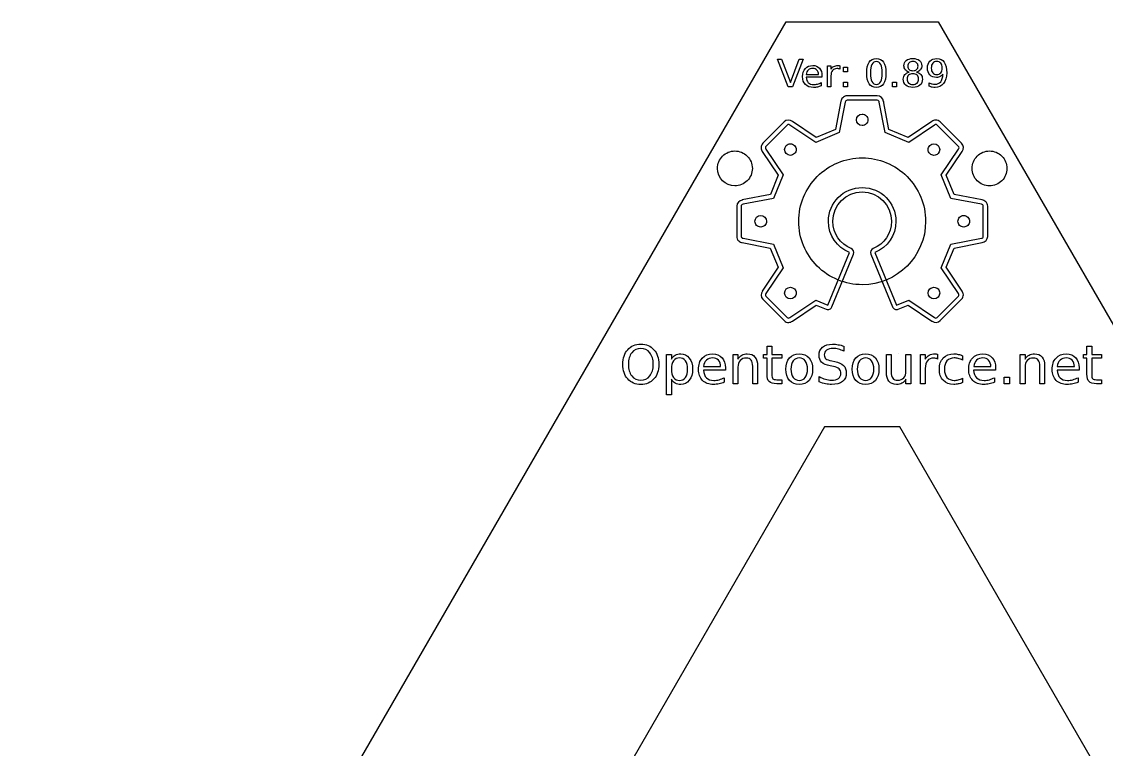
# Model space of a CAD drawing. Extents: x 89 to 635, y 56 to 757.
# Drawn here: x 456.3 to 571.3, y 477.5 to 554.6 of the extents above; entities that cross this region are included whole.
import ezdxf

# ---------------------------------------------------------------- set-up
doc = ezdxf.new("R2010")
doc.units = 0
doc.layers.get('0').update_dxf_attribs({"linetype": 'CONTINUOUS'})

msp = doc.modelspace()

# ---------------------------------------------------------------- linework, layer by layer
at = {"color": 7}
for p, q in [((456.308391, 414.218363), (537.384671, 554.646584)), ((537.384671, 554.646584), (553.484671, 554.646584)), ((553.484671, 554.646584), (634.560921, 414.218363)), ((537.596683, 547.728769), (536.468347, 550.68422)), ((536.468347, 550.68422), (536.886029, 550.68422)), ((536.886029, 550.68422), (537.822351, 548.19594)), ((537.822351, 548.19594), (538.760652, 550.68422)), ((539.176355, 550.68422), (538.049998, 547.728769)), ((538.760652, 550.68422), (539.176355, 550.68422)), ((541.753714, 547.728766), (541.753714, 549.945849)), ((541.753714, 549.945849), (542.119929, 549.945849)), ((542.119929, 549.945849), (542.119929, 549.60141)), ((543.050311, 549.97954), (543.052291, 549.605372)), ((543.460076, 549.8251), (543.877758, 549.8251)), ((543.460076, 549.322298), (543.460076, 549.8251)), ((543.877758, 549.8251), (543.877758, 549.322298)), ((546.934165, 550.737667), (546.934165, 550.737667)), ((546.934165, 550.420941), (546.934165, 550.420941)), ((550.259789, 549.933975), (550.259789, 549.933975)), ((541.16975, 548.750211), (539.495061, 548.750211)), ((539.506938, 549.033285), (540.805515, 549.035265)), ((541.16975, 548.928372), (541.16975, 548.92837)), ((541.16975, 548.92837), (541.16975, 548.750211)), ((542.119929, 548.896694), (542.119929, 547.728766)), ((543.877758, 549.322298), (543.460076, 549.322298)), ((550.406275, 549.302502), (550.406275, 549.302502)), ((550.806142, 549.132262), (550.806142, 549.132262)), ((553.339951, 549.043183), (553.339951, 549.043183)), ((538.049998, 547.728769), (537.596683, 547.728769)), ((541.08463, 548.186045), (541.08463, 547.841605)), ((542.119929, 547.728766), (541.753714, 547.728766)), ((543.460076, 548.231572), (543.877758, 548.231572)), ((543.460076, 547.728769), (543.460076, 548.231572)), ((543.877758, 547.728769), (543.460076, 547.728769)), ((543.877758, 548.231572), (543.877758, 547.728769)), ((548.660323, 548.231572), (549.078005, 548.231572)), ((548.660323, 547.728769), (548.660323, 548.231572)), ((549.078005, 547.728769), (548.660323, 547.728769)), ((549.078005, 548.231572), (549.078005, 547.728769)), ((552.544177, 547.790135), (552.544177, 548.15437)), ((552.544177, 547.790132), (552.544177, 547.790135)), ((546.045872, 544.2341), (546.045872, 544.2341)), ((538.2553, 541.514378), (538.2553, 541.514378)), ((553.477796, 540.64846), (553.477796, 540.64846)), ((533.784661, 539.083312), (533.784661, 539.083312)), ((560.784651, 539.083312), (560.784651, 539.083312)), ((534.669679, 534.082465), (534.669679, 534.082465)), ((556.197522, 532.857888), (556.197522, 532.857888)), ((537.389394, 526.291894), (537.389394, 526.291894)), ((545.433605, 526.743239), (545.433605, 526.743239)), ((552.611908, 525.425971), (552.611908, 525.425971)), ((521.959787, 520.435668), (521.959787, 520.435668)), ((521.959787, 519.983671), (521.959787, 519.983671)), ((535.340538, 519.333237), (535.340538, 520.209669)), ((535.340538, 520.209669), (535.850412, 520.209669)), ((535.850412, 520.209669), (535.850412, 519.333237)), ((543.504036, 520.22621), (543.504036, 520.226206)), ((543.504036, 520.226206), (543.504036, 519.683259)), ((569.262324, 519.333237), (569.262324, 520.209669)), ((569.262324, 520.209669), (569.772198, 520.209669)), ((569.772198, 520.209669), (569.772198, 519.333237)), ((524.691059, 515.072343), (524.691059, 519.333237)), ((524.691059, 519.333237), (525.200933, 519.333237)), ((525.200933, 519.333237), (525.200933, 518.864704)), ((531.746614, 516.246431), (531.746614, 519.333237)), ((531.746614, 519.333237), (532.256489, 519.333237)), ((532.256489, 519.333237), (532.256489, 518.85368)), ((534.968468, 518.939118), (534.968468, 519.333237)), ((534.968468, 519.333237), (535.340538, 519.333237)), ((535.340538, 518.939118), (534.968468, 518.939118)), ((535.340538, 517.263424), (535.340538, 518.939118)), ((535.850412, 519.333237), (536.894965, 519.333237)), ((536.894965, 518.939118), (535.850412, 518.939118)), ((535.850412, 518.939118), (535.850412, 517.263424)), ((536.894965, 519.333237), (536.894965, 518.939118)), ((538.760829, 519.407651), (538.760829, 519.407651)), ((538.760829, 518.977703), (538.760829, 518.977703)), ((545.794336, 519.407651), (545.794336, 519.407651)), ((545.794336, 518.977703), (545.794336, 518.977703)), ((547.99644, 517.464617), (547.99644, 519.333237)), ((547.99644, 519.333237), (548.503558, 519.333237)), ((548.503558, 519.333237), (548.503558, 517.48391)), ((549.272504, 519.407651), (549.272504, 519.407651)), ((550.074522, 517.583128), (550.074522, 519.333237)), ((550.074522, 519.333237), (550.58164, 519.333237)), ((550.58164, 519.333237), (550.58164, 516.246431)), ((551.612412, 516.246429), (551.612412, 519.333235)), ((551.612412, 519.333235), (552.122287, 519.333235)), ((552.122287, 519.333235), (552.122287, 518.853678)), ((553.417642, 519.380059), (553.420399, 518.859192)), ((556.057965, 519.214726), (556.057965, 518.740681)), ((556.057965, 519.214723), (556.057965, 519.214726)), ((562.195746, 516.246431), (562.195746, 519.333237)), ((562.195746, 519.333237), (562.705621, 519.333237)), ((562.705621, 519.333237), (562.705621, 518.85368)), ((568.890254, 518.939118), (568.890254, 519.333237)), ((568.890254, 519.333237), (569.262324, 519.333237)), ((569.262324, 518.939118), (568.890254, 518.939118)), ((569.262324, 517.263424), (569.262324, 518.939118)), ((569.772198, 519.333237), (570.816751, 519.333237)), ((570.816751, 518.939118), (569.772198, 518.939118)), ((569.772198, 518.939118), (569.772198, 517.263424)), ((570.816751, 519.333237), (570.816751, 518.939118)), ((526.926237, 517.787078), (526.926237, 517.787078)), ((530.933572, 517.668567), (528.601931, 517.668567)), ((528.618468, 518.062686), (530.426454, 518.065442)), ((530.933572, 517.91662), (530.933572, 517.916614)), ((530.933572, 517.916614), (530.933572, 517.668567)), ((532.256489, 517.991028), (532.256489, 516.246431)), ((533.824696, 516.246431), (533.824696, 518.093003)), ((534.331814, 518.109539), (534.331814, 516.246431)), ((534.331814, 518.109539), (534.331814, 518.109539)), ((542.374045, 518.070958), (542.035048, 518.137108)), ((542.200412, 518.669019), (542.536654, 518.600119)), ((552.122287, 517.872514), (552.122287, 516.246429)), ((559.585741, 517.668567), (557.254101, 517.668567)), ((557.270637, 518.062686), (559.078623, 518.065442)), ((559.585741, 517.91662), (559.585741, 517.916614)), ((559.585741, 517.916614), (559.585741, 517.668567)), ((562.705621, 517.991028), (562.705621, 516.246431)), ((564.273828, 516.246431), (564.273828, 518.093003)), ((564.780946, 518.109539), (564.780946, 516.246431)), ((564.780946, 518.109539), (564.780946, 518.109539)), ((568.438257, 517.668567), (566.106617, 517.668567)), ((566.123153, 518.062686), (567.931139, 518.065442)), ((568.438257, 517.91662), (568.438257, 517.916614)), ((568.438257, 517.916614), (568.438257, 517.668567)), ((525.200933, 516.709452), (525.200933, 515.072343)), ((525.200933, 516.709452), (525.200933, 516.709452)), ((530.815061, 516.883087), (530.815061, 516.40353)), ((536.374066, 516.670867), (536.894965, 516.670867)), ((536.894965, 516.670867), (536.894965, 516.246431)), ((540.871984, 516.428334), (540.871984, 517.001598)), ((547.99644, 517.464617), (547.99644, 517.464617)), ((550.074522, 516.246431), (550.074522, 516.720477)), ((556.057965, 516.833474), (556.057965, 516.364941)), ((559.46723, 516.883087), (559.46723, 516.40353)), ((560.489734, 516.946475), (561.071266, 516.946475)), ((560.489734, 516.246431), (560.489734, 516.946475)), ((561.071266, 516.946475), (561.071266, 516.246431)), ((568.319746, 516.883087), (568.319746, 516.40353)), ((570.295853, 516.670867), (570.816751, 516.670867)), ((570.816751, 516.670867), (570.816751, 516.246431)), ((532.256489, 516.246431), (531.746614, 516.246431)), ((534.331814, 516.246431), (533.824696, 516.246431)), ((536.894965, 516.246431), (536.374066, 516.246431)), ((550.58164, 516.246431), (550.074522, 516.246431)), ((552.122287, 516.246429), (551.612412, 516.246429)), ((561.071266, 516.246431), (560.489734, 516.246431)), ((562.705621, 516.246431), (562.195746, 516.246431)), ((564.780946, 516.246431), (564.273828, 516.246431)), ((570.816751, 516.246431), (570.295853, 516.246431)), ((525.200933, 515.072343), (524.691059, 515.072343)), ((541.434661, 511.661398), (495.559661, 432.203553)), ((549.434661, 511.661398), (541.434661, 511.661398)), ((595.309651, 432.203553), (549.434661, 511.661398))]:
    msp.add_line(p, q, dxfattribs=at)
at = {"color": 5}
for p, q in [((547.036233, 546.312904), (543.838212, 546.312904)), ((543.63206, 546.111529), (543.003955, 542.879938)), ((547.865726, 542.879938), (547.237631, 546.111529)), ((537.485315, 543.685439), (535.227042, 541.422366)), ((540.505958, 541.844295), (537.772981, 543.685439)), ((543.003955, 542.879938), (540.505958, 541.844295)), ((550.368531, 541.844295), (547.865726, 542.879938)), ((553.096689, 543.685439), (550.368531, 541.844295)), ((555.642639, 541.422366), (553.384355, 543.685439)), ((535.227042, 541.134688), (537.068181, 538.406535)), ((553.801489, 538.406535), (555.642639, 541.134688)), ((537.068181, 538.406535), (536.032536, 535.90373)), ((554.837145, 535.90373), (553.801489, 538.406535)), ((532.594769, 535.074256), (532.594769, 531.876226)), ((536.032536, 535.90373), (532.800943, 535.275631)), ((558.073531, 535.275631), (554.837145, 535.90373)), ((558.274907, 531.876226), (558.274907, 535.074256)), ((532.800943, 531.674852), (536.027739, 531.046752)), ((554.84192, 531.046752), (558.073531, 531.674852)), ((536.027739, 531.046752), (537.068181, 528.539154)), ((553.801489, 528.539154), (554.84192, 531.046752)), ((541.795708, 524.569186), (544.077958, 530.159742)), ((546.791723, 530.159742), (549.073972, 524.569186)), ((537.068181, 528.539154), (535.227042, 525.810999)), ((555.642639, 525.810999), (553.801489, 528.539154)), ((535.227042, 525.528114), (537.485315, 523.265044)), ((537.772981, 523.265044), (540.50115, 525.106187)), ((540.50115, 525.106187), (541.795708, 524.569186)), ((549.073972, 524.569186), (550.368531, 525.106187)), ((550.368531, 525.106187), (553.096689, 523.265044)), ((553.384355, 523.265044), (555.642639, 525.528114))]:
    msp.add_line(p, q, dxfattribs=at)
at = {"color": 2}
for p, q in [((547.036233, 546.312904), (543.838212, 546.312904)), ((543.63206, 546.111529), (543.003955, 542.879938)), ((547.865726, 542.879938), (547.237631, 546.111529)), ((537.485315, 543.685439), (535.227042, 541.422366)), ((540.505958, 541.844295), (537.772981, 543.685439)), ((543.003955, 542.879938), (540.505958, 541.844295)), ((550.368531, 541.844295), (547.865726, 542.879938)), ((553.096689, 543.685439), (550.368531, 541.844295)), ((555.642639, 541.422366), (553.384355, 543.685439)), ((535.227042, 541.134688), (537.068181, 538.406535)), ((553.801489, 538.406535), (555.642639, 541.134688)), ((537.068181, 538.406535), (536.032536, 535.90373)), ((554.837145, 535.90373), (553.801489, 538.406535)), ((532.594769, 535.074256), (532.594769, 531.876226)), ((536.032536, 535.90373), (532.800943, 535.275631)), ((558.073531, 535.275631), (554.837145, 535.90373)), ((558.274907, 531.876226), (558.274907, 535.074256)), ((532.800943, 531.674852), (536.027739, 531.046752)), ((554.84192, 531.046752), (558.073531, 531.674852)), ((536.027739, 531.046752), (537.068181, 528.539154)), ((553.801489, 528.539154), (554.84192, 531.046752)), ((541.795708, 524.569186), (544.077958, 530.159742)), ((546.791723, 530.159742), (549.073972, 524.569186)), ((537.068181, 528.539154), (535.227042, 525.810999)), ((555.642639, 525.810999), (553.801489, 528.539154)), ((535.227042, 525.528114), (537.485315, 523.265044)), ((537.772981, 523.265044), (540.50115, 525.106187)), ((540.50115, 525.106187), (541.795708, 524.569186)), ((549.073972, 524.569186), (550.368531, 525.106187)), ((550.368531, 525.106187), (553.096689, 523.265044)), ((553.384355, 523.265044), (555.642639, 525.528114))]:
    msp.add_line(p, q, dxfattribs=at)
at = {"color": 1}
for p, q in [((543.838972, 546.779421), (543.838961, 546.779302)), ((547.036103, 546.779421), (543.838972, 546.779421)), ((543.17545, 546.199112), (542.595254, 543.214844)), ((547.696554, 546.199184), (547.68418, 546.196144)), ((548.273656, 543.214916), (547.696554, 546.199184)), ((537.154113, 544.01418), (534.898163, 541.752057)), ((538.03399, 544.072782), (538.027477, 544.063556)), ((540.555334, 542.372335), (538.03399, 544.072782)), ((552.83492, 544.072853), (550.316659, 542.372408)), ((555.973504, 541.752104), (553.714461, 544.014217)), ((542.595254, 543.214844), (540.555334, 542.372335)), ((550.316659, 542.372408), (548.273656, 543.214916)), ((534.898163, 541.752057), (534.898163, 541.749017)), ((534.839529, 540.872563), (536.539976, 538.354297)), ((554.329172, 538.351197), (556.02962, 540.872548)), ((556.02962, 540.872548), (556.019851, 540.878735)), ((536.539976, 538.354297), (535.69747, 536.311292)), ((555.171679, 536.314364), (554.329172, 538.351197)), ((535.69747, 536.311292), (532.710116, 535.73419)), ((558.162133, 535.734176), (555.171679, 536.314364)), ((532.127012, 535.073794), (532.127012, 531.876585)), ((532.710116, 535.73419), (532.713372, 535.724964)), ((558.742317, 531.876538), (558.742317, 535.073748)), ((532.71029, 531.216157), (535.691468, 530.639054)), ((535.691468, 530.639054), (536.54015, 528.589877)), ((554.329346, 528.592951), (555.178029, 530.639042)), ((555.178029, 530.639042), (558.162296, 531.216144)), ((558.162296, 531.216144), (558.159039, 531.22537)), ((542.228364, 524.392801), (544.508996, 529.984831)), ((546.360674, 529.984816), (548.641306, 524.392785)), ((536.54015, 528.589877), (534.839702, 526.071612)), ((556.029794, 526.071594), (554.329346, 528.592951)), ((534.839702, 526.071612), (534.849471, 526.065425)), ((534.898857, 525.201314), (534.898857, 525.198275)), ((534.898857, 525.198275), (537.154796, 522.936157)), ((538.034337, 522.877521), (540.555692, 524.581053)), ((540.555692, 524.581053), (541.617321, 524.139739)), ((549.25236, 524.139724), (550.313978, 524.581039)), ((550.313978, 524.581039), (552.835333, 522.877505)), ((553.71521, 522.936107), (555.974242, 525.198225)), ((552.835333, 522.877505), (552.841845, 522.886731))]:
    msp.add_line(p, q, dxfattribs=at)
at = {"color": 7}
for points in [[(539.407961, 549.678617), (539.604595, 549.892407), (539.869193, 549.999302), (540.201756, 549.999302)], [(540.201756, 549.999302), (540.500006, 549.999302), (540.735571, 549.902964), (540.908451, 549.710289)], [(542.119929, 549.60141), (542.196471, 549.736018), (542.296108, 549.835654), (542.418839, 549.90032)], [(542.418839, 549.90032), (542.54157, 549.966306), (542.690695, 549.9993), (542.866214, 549.9993)], [(542.866214, 549.9993), (542.891287, 549.9993), (542.919001, 549.997333), (542.949354, 549.9934)], [(542.949354, 549.9934), (542.979707, 549.990733), (543.01336, 549.986113), (543.050311, 549.97954)], [(545.912723, 549.203525), (545.912723, 549.702369), (545.999823, 550.08244), (546.174022, 550.343739)], [(546.174022, 550.343739), (546.349541, 550.606357), (546.602922, 550.737667), (546.934165, 550.737667)], [(546.468974, 550.116092), (546.366038, 549.914179), (546.31457, 549.60999), (546.31457, 549.203525)], [(546.934165, 550.420941), (546.728293, 550.420941), (546.573229, 550.319324), (546.468974, 550.116092)], [(546.934165, 550.737667), (547.265408, 550.737667), (547.518129, 550.606357), (547.692328, 550.343739)], [(547.399357, 550.116092), (547.296421, 550.319324), (547.141357, 550.420941), (546.934165, 550.420941)], [(547.55574, 549.203525), (547.55574, 549.60999), (547.503612, 549.914179), (547.399357, 550.116092)], [(547.692328, 550.343739), (547.867847, 550.08244), (547.955607, 549.702369), (547.955607, 549.203525)], [(549.861902, 549.971586), (549.861902, 550.207811), (549.945703, 550.394547), (550.113304, 550.531795)], [(550.004429, 549.542026), (549.909411, 549.659478), (549.861902, 549.802665), (549.861902, 549.971586)], [(550.113304, 550.531795), (550.282225, 550.669043), (550.513171, 550.737667), (550.806142, 550.737667)], [(550.402316, 550.292271), (550.307298, 550.206491), (550.259789, 550.087059), (550.259789, 549.933975)], [(550.259789, 549.933975), (550.259789, 549.780891), (550.307298, 549.661459), (550.402316, 549.575679)], [(550.806142, 550.420941), (550.633263, 550.420941), (550.498654, 550.378051), (550.402316, 550.292271)], [(550.806142, 550.737667), (551.100433, 550.737667), (551.331379, 550.669043), (551.49898, 550.531795)], [(551.207988, 550.292271), (551.111651, 550.378051), (550.977702, 550.420941), (550.806142, 550.420941)], [(551.354474, 549.933975), (551.354474, 550.087059), (551.305645, 550.206491), (551.207988, 550.292271)], [(551.207988, 549.575679), (551.305645, 549.661459), (551.354474, 549.780891), (551.354474, 549.933975)], [(551.49898, 550.531795), (551.666581, 550.394547), (551.750382, 550.207811), (551.750382, 549.971586)], [(551.750382, 549.971586), (551.750382, 549.802665), (551.702213, 549.659478), (551.605875, 549.542026)], [(552.354141, 549.732061), (552.354141, 550.03559), (552.44388, 550.279073), (552.623358, 550.462511)], [(552.623358, 550.462511), (552.802836, 550.645947), (553.0417, 550.737666), (553.339951, 550.737666)], [(552.912371, 550.234865), (552.808115, 550.112133), (552.755987, 549.944532), (552.755987, 549.732062)], [(553.339951, 550.420941), (553.160473, 550.420941), (553.017946, 550.358915), (552.912371, 550.234865)], [(553.339951, 550.737666), (553.681751, 550.737666), (553.94239, 550.606356), (554.121869, 550.343738)], [(553.765552, 550.234865), (553.661296, 550.358915), (553.519429, 550.420941), (553.339951, 550.420941)], [(553.923915, 549.732062), (553.923915, 549.944532), (553.871127, 550.112133), (553.765552, 550.234865)], [(554.121869, 550.343738), (554.302666, 550.082439), (554.393065, 549.702368), (554.393065, 549.203524)], [(539.114989, 548.815538), (539.114989, 549.178453), (539.212646, 549.466146), (539.407961, 549.678617)], [(539.423797, 547.980173), (539.217925, 548.186045), (539.114989, 548.4645), (539.114989, 548.815538)], [(539.495061, 548.750211), (539.510894, 548.499469), (539.586117, 548.308114), (539.720728, 548.176145)], [(539.716769, 549.518272), (539.595357, 549.403458), (539.525413, 549.241796), (539.506938, 549.033285)], [(540.205715, 549.690492), (540.002482, 549.690492), (539.8395, 549.633085), (539.716769, 549.518272)], [(540.637254, 549.512333), (540.529039, 549.631105), (540.385193, 549.690492), (540.205715, 549.690492)], [(540.805515, 549.035265), (540.802848, 549.234538), (540.746761, 549.393561), (540.637254, 549.512333)], [(540.908451, 549.710289), (541.08265, 549.518933), (541.16975, 549.258294), (541.16975, 548.928372)], [(542.28423, 549.47274), (542.174696, 549.33945), (542.119929, 549.147435), (542.119929, 548.896694)], [(542.759319, 549.674652), (542.553447, 549.674652), (542.395084, 549.607348), (542.28423, 549.47274)], [(542.917682, 549.656842), (542.870175, 549.668715), (542.817388, 549.674652), (542.759319, 549.674652)], [(543.052291, 549.605372), (543.011378, 549.629125), (542.966508, 549.646282), (542.917682, 549.656842)], [(546.174022, 548.063311), (545.999823, 548.325929), (545.912723, 548.706001), (545.912723, 549.203525)], [(546.31457, 549.203525), (546.31457, 548.798379), (546.366038, 548.49419), (546.468974, 548.290958)], [(547.399357, 548.290958), (547.503612, 548.49419), (547.55574, 548.798379), (547.55574, 549.203525)], [(547.955607, 549.203525), (547.955607, 548.706001), (547.867847, 548.325929), (547.692328, 548.063311)], [(549.792618, 548.560175), (549.792618, 548.748891), (549.846726, 548.908574), (549.954941, 549.039224)], [(549.954941, 549.039224), (550.063156, 549.169873), (550.2136, 549.257632), (550.406275, 549.302502)], [(550.406275, 549.302502), (550.234715, 549.344728), (550.100766, 549.42457), (550.004429, 549.542026)], [(550.356787, 548.979838), (550.248572, 548.878221), (550.194465, 548.738333), (550.194465, 548.560175)], [(550.806142, 549.132262), (550.616107, 549.132262), (550.466322, 549.081454), (550.356787, 548.979838)], [(550.402316, 549.575679), (550.498654, 549.489899), (550.633263, 549.447009), (550.806142, 549.447009)], [(550.806142, 549.447009), (550.977702, 549.447009), (551.111651, 549.489899), (551.207988, 549.575679)], [(551.255497, 548.979838), (551.147282, 549.081454), (550.997497, 549.132262), (550.806142, 549.132262)], [(551.605875, 549.542026), (551.510858, 549.424573), (551.378229, 549.344732), (551.207988, 549.302502)], [(551.207988, 549.302502), (551.400663, 549.257635), (551.550448, 549.169876), (551.657343, 549.039224)], [(551.419799, 548.560175), (551.419799, 548.738333), (551.365032, 548.878221), (551.255497, 548.979838)], [(551.657343, 549.039224), (551.765558, 548.908574), (551.819666, 548.748891), (551.819666, 548.560175)], [(552.611481, 548.997652), (552.439921, 549.17713), (552.354141, 549.421933), (552.354141, 549.732061)], [(553.314217, 548.730415), (553.018606, 548.730415), (552.78436, 548.819494), (552.611481, 548.997652)], [(552.755987, 549.732062), (552.755987, 549.518272), (552.808115, 549.350011), (552.912371, 549.22728)], [(552.912371, 549.22728), (553.017946, 549.104548), (553.160473, 549.043183), (553.339951, 549.043183)], [(553.704186, 548.821475), (553.586733, 548.760768), (553.456744, 548.730415), (553.314217, 548.730415)], [(553.339951, 549.043183), (553.519429, 549.043183), (553.661296, 549.104548), (553.765552, 549.22728)], [(553.995178, 549.082775), (553.918636, 548.969281), (553.821639, 548.882181), (553.704186, 548.821475)], [(553.755654, 548.273143), (553.895541, 548.451301), (553.975383, 548.721179), (553.995178, 549.082775)], [(553.765552, 549.22728), (553.871127, 549.350011), (553.923915, 549.518272), (553.923915, 549.732062)], [(554.393065, 549.203524), (554.393065, 548.737672), (554.282211, 548.365519), (554.060503, 548.087065)], [(540.265101, 547.671365), (539.911424, 547.671365), (539.630989, 547.774301), (539.423797, 547.980173)], [(539.720728, 548.176145), (539.856656, 548.045495), (540.045372, 547.980171), (540.286876, 547.980171)], [(540.682784, 547.714915), (540.545536, 547.685881), (540.406308, 547.671365), (540.265101, 547.671365)], [(540.286876, 547.980171), (540.426763, 547.980171), (540.562032, 547.997327), (540.692681, 548.031641)], [(541.08463, 547.841605), (540.953981, 547.786178), (540.820032, 547.743948), (540.682784, 547.714915)], [(540.692681, 548.031641), (540.82465, 548.065954), (540.9553, 548.117422), (541.08463, 548.186045)], [(546.934165, 547.671363), (546.602922, 547.671363), (546.349541, 547.802012), (546.174022, 548.063311)], [(546.468974, 548.290958), (546.573229, 548.089045), (546.728293, 547.988089), (546.934165, 547.988089)], [(546.934165, 547.988089), (547.141357, 547.988089), (547.296421, 548.089045), (547.399357, 548.290958)], [(547.692328, 548.063311), (547.518129, 547.802012), (547.265408, 547.671363), (546.934165, 547.671363)], [(550.053917, 547.900989), (549.879718, 548.054073), (549.792618, 548.273802), (549.792618, 548.560175)], [(550.806142, 547.671363), (550.480178, 547.671363), (550.229436, 547.747905), (550.053917, 547.900989)], [(550.194465, 548.560175), (550.194465, 548.382017), (550.248572, 548.242129), (550.356787, 548.140513)], [(550.356787, 548.140513), (550.466322, 548.038897), (550.616107, 547.988089), (550.806142, 547.988089)], [(550.806142, 547.988089), (550.996178, 547.988089), (551.145963, 548.038897), (551.255497, 548.140513)], [(551.556387, 547.900989), (551.382188, 547.747905), (551.132106, 547.671363), (550.806142, 547.671363)], [(551.255497, 548.140513), (551.365032, 548.243449), (551.419799, 548.383336), (551.419799, 548.560175)], [(551.819666, 548.560175), (551.819666, 548.273802), (551.731906, 548.054073), (551.556387, 547.900989)], [(552.544177, 548.15437), (552.644474, 548.106863), (552.74609, 548.070571), (552.849026, 548.045495)], [(552.864862, 547.701052), (552.761926, 547.720845), (552.655031, 547.750538), (552.544177, 547.790132)], [(552.849026, 548.045495), (552.951961, 548.020421), (553.052918, 548.007885), (553.151895, 548.007885)], [(553.169711, 547.671362), (553.069414, 547.671362), (552.967798, 547.681258), (552.864862, 547.701052)], [(553.151895, 548.007885), (553.415834, 548.007885), (553.617087, 548.096304), (553.755654, 548.273143)], [(554.060503, 548.087065), (553.840114, 547.809929), (553.543184, 547.671362), (553.169711, 547.671362)], [(544.821304, 544.2341), (544.821304, 544.572255), (545.095433, 544.846384), (545.433588, 544.846384)], [(545.433588, 543.621815), (545.095433, 543.621816), (544.821304, 543.895945), (544.821304, 544.2341)], [(545.433588, 544.846384), (545.595976, 544.846384), (545.751713, 544.781876), (545.866538, 544.66705)], [(545.866538, 544.66705), (545.981364, 544.552225), (546.045872, 544.396488), (546.045872, 544.2341)], [(546.045872, 544.2341), (546.045872, 544.071712), (545.981364, 543.915975), (545.866538, 543.801149)], [(545.866538, 543.801149), (545.751713, 543.686324), (545.595976, 543.621815), (545.433588, 543.621815)], [(552.611895, 541.514361), (552.851007, 541.753473), (553.238684, 541.753472), (553.477796, 541.514361)], [(530.626513, 540.391459), (530.973456, 540.738402), (531.444011, 540.933312), (531.934661, 540.933312)], [(531.934661, 540.933312), (532.425312, 540.933312), (532.895866, 540.738402), (533.242809, 540.391459)], [(537.3894, 540.648478), (537.150288, 540.88759), (537.150288, 541.275266), (537.389399, 541.514378)], [(537.389399, 541.514378), (537.504225, 541.629204), (537.659962, 541.693712), (537.82235, 541.693712)], [(538.2553, 540.648477), (538.016188, 540.409366), (537.628512, 540.409366), (537.3894, 540.648478)], [(537.82235, 541.693712), (537.984738, 541.693712), (538.140475, 541.629204), (538.2553, 541.514378)], [(538.2553, 541.514378), (538.370126, 541.399553), (538.434634, 541.243816), (538.434634, 541.081428)], [(538.434634, 541.081428), (538.434634, 540.91904), (538.370126, 540.763303), (538.2553, 540.648477)], [(552.432561, 541.081411), (552.432561, 541.243799), (552.49707, 541.399536), (552.611895, 541.514361)], [(552.611895, 540.64846), (552.49707, 540.763286), (552.432561, 540.919023), (552.432561, 541.081411)], [(553.044846, 540.469126), (552.882458, 540.469126), (552.726721, 540.533635), (552.611895, 540.64846)], [(553.477796, 540.64846), (553.362971, 540.533635), (553.207234, 540.469126), (553.044846, 540.469126)], [(553.477796, 541.514361), (553.716907, 541.275249), (553.716908, 540.887572), (553.477796, 540.64846)], [(557.626503, 540.391459), (557.973446, 540.738402), (558.444001, 540.933312), (558.934651, 540.933312)], [(558.934651, 540.933312), (559.425302, 540.933312), (559.895856, 540.738402), (560.242799, 540.391459)], [(530.084661, 539.083312), (530.084661, 539.573962), (530.279571, 540.044517), (530.626513, 540.391459)], [(533.242809, 540.391459), (533.589751, 540.044517), (533.784661, 539.573962), (533.784661, 539.083312)], [(540.676932, 538.226863), (541.93848, 539.488411), (543.649507, 540.197141), (545.433605, 540.197141)], [(545.433605, 540.197141), (547.217703, 540.197141), (548.92873, 539.48841), (550.190278, 538.226862)], [(557.084651, 539.083312), (557.084651, 539.573962), (557.279561, 540.044517), (557.626503, 540.391459)], [(560.242799, 540.391459), (560.589741, 540.044517), (560.784651, 539.573962), (560.784651, 539.083312)], [(531.934661, 537.233312), (530.912934, 537.233312), (530.084661, 538.061585), (530.084661, 539.083312)], [(533.784661, 539.083312), (533.784661, 538.592661), (533.589751, 538.122107), (533.242809, 537.775164)], [(557.626503, 537.775164), (557.279561, 538.122107), (557.084651, 538.592661), (557.084651, 539.083312)], [(560.784651, 539.083312), (560.784651, 538.592661), (560.589741, 538.122107), (560.242799, 537.775164)], [(533.242809, 537.775164), (532.895866, 537.428222), (532.425312, 537.233312), (531.934661, 537.233312)], [(538.706654, 533.470189), (538.706653, 535.254288), (539.415384, 536.965314), (540.676932, 538.226863)], [(550.190278, 538.226862), (551.451826, 536.965314), (552.160556, 535.254288), (552.160556, 533.470189)], [(558.934651, 537.233312), (558.444001, 537.233312), (557.973446, 537.428222), (557.626503, 537.775164)], [(560.242799, 537.775164), (559.895856, 537.428222), (559.425302, 537.233312), (558.934651, 537.233312)], [(534.057395, 533.470182), (534.057395, 533.808337), (534.331524, 534.082465), (534.669679, 534.082465)], [(534.669679, 534.082465), (535.007834, 534.082465), (535.281963, 533.808337), (535.281964, 533.470182)], [(555.585238, 533.470173), (555.585238, 533.632561), (555.649746, 533.788298), (555.764572, 533.903124)], [(555.764572, 533.903124), (555.879397, 534.017949), (556.035134, 534.082457), (556.197522, 534.082457)], [(556.197522, 534.082457), (556.359911, 534.082458), (556.515648, 534.01795), (556.630474, 533.903124)], [(556.630474, 533.903124), (556.7453, 533.788299), (556.809809, 533.632561), (556.809809, 533.470173)], [(534.236729, 533.037231), (534.121903, 533.152057), (534.057395, 533.307794), (534.057395, 533.470182)], [(534.669679, 532.857897), (534.507291, 532.857897), (534.351554, 532.922405), (534.236729, 533.037231)], [(535.10263, 533.037231), (534.987804, 532.922405), (534.832067, 532.857897), (534.669679, 532.857897)], [(535.281964, 533.470182), (535.281964, 533.307794), (535.217456, 533.152057), (535.10263, 533.037231)], [(540.676932, 528.713517), (539.415384, 529.975065), (538.706654, 531.686091), (538.706654, 533.470189)], [(552.160556, 533.470189), (552.160555, 529.754997), (549.148797, 526.743239), (545.433605, 526.743239)], [(555.764572, 533.037222), (555.649746, 533.152048), (555.585238, 533.307785), (555.585238, 533.470173)], [(556.197522, 532.857888), (556.035134, 532.857888), (555.879397, 532.922397), (555.764572, 533.037222)], [(556.630474, 533.037222), (556.515648, 532.922396), (556.359911, 532.857888), (556.197522, 532.857888)], [(556.809809, 533.470173), (556.809809, 533.307785), (556.7453, 533.152047), (556.630474, 533.037222)], [(545.433605, 526.743239), (543.649507, 526.743239), (541.93848, 527.451969), (540.676932, 528.713517)], [(537.389394, 525.425994), (537.150283, 525.665106), (537.150283, 526.052782), (537.389394, 526.291894)], [(537.389394, 526.291894), (537.628506, 526.531006), (538.016182, 526.531006), (538.255294, 526.291895)], [(538.255294, 526.291895), (538.37012, 526.177069), (538.434628, 526.021332), (538.434628, 525.858944)], [(538.434628, 525.858944), (538.434628, 525.696556), (538.37012, 525.540819), (538.255294, 525.425994)], [(552.611908, 525.425971), (552.372796, 525.665082), (552.372795, 526.052759), (552.611907, 526.291871)], [(552.611907, 526.291871), (552.726732, 526.406697), (552.882469, 526.471205), (553.044857, 526.471205)], [(553.044857, 526.471205), (553.207245, 526.471205), (553.362982, 526.406697), (553.477808, 526.291871)], [(553.477808, 526.291871), (553.592633, 526.177045), (553.657142, 526.021308), (553.657142, 525.85892)], [(553.657142, 525.85892), (553.657142, 525.696532), (553.592633, 525.540795), (553.477808, 525.42597)], [(538.255294, 525.425994), (538.016182, 525.186882), (537.628506, 525.186883), (537.389394, 525.425994)], [(553.477808, 525.42597), (553.238696, 525.186858), (552.851019, 525.186859), (552.611908, 525.425971)], [(520.052582, 518.299708), (520.052582, 518.950142), (520.225296, 519.468284), (520.570724, 519.854135)], [(520.570724, 519.854135), (520.91799, 520.241823), (521.381011, 520.435668), (521.959787, 520.435668)], [(521.959787, 519.983671), (521.555562, 519.983671), (521.23402, 519.833005), (520.99516, 519.531674)], [(521.959787, 520.435668), (522.536726, 520.435668), (522.997909, 520.241823), (523.343337, 519.854135)], [(522.918901, 519.531674), (522.683716, 519.833005), (522.364012, 519.983671), (521.959787, 519.983671)], [(523.343337, 519.854135), (523.688766, 519.468284), (523.86148, 518.950142), (523.86148, 518.299708)], [(540.855447, 519.261587), (540.855447, 519.625389), (540.983145, 519.912021), (541.238542, 520.121483)], [(541.238542, 520.121483), (541.495775, 520.330945), (541.849472, 520.435676), (542.299631, 520.435676)], [(542.363021, 519.983667), (542.059852, 519.983667), (541.825586, 519.92487), (541.660221, 519.807278)], [(542.299631, 520.435676), (542.492556, 520.435676), (542.689156, 520.418219), (542.889431, 520.383306)], [(542.905968, 519.909257), (542.718555, 519.958863), (542.537572, 519.983667), (542.363021, 519.983667)], [(542.889431, 520.383306), (543.089706, 520.348392), (543.294575, 520.296027), (543.504036, 520.22621)], [(543.504036, 519.683259), (543.292737, 519.784315), (543.093381, 519.859647), (542.905968, 519.909257)], [(520.99516, 519.531674), (520.758138, 519.230343), (520.639626, 518.819688), (520.639626, 518.299708)], [(523.274435, 518.299708), (523.274435, 518.819688), (523.155924, 519.230343), (522.918901, 519.531674)], [(525.200933, 518.864704), (525.307501, 519.048442), (525.44163, 519.184409), (525.60332, 519.272603)], [(526.063585, 518.983215), (525.795327, 518.983215), (525.584028, 518.876646), (525.429687, 518.66351)], [(525.60332, 519.272603), (525.766847, 519.362635), (525.96161, 519.407651), (526.187608, 519.407651)], [(526.694726, 518.66351), (526.542223, 518.876646), (526.331843, 518.983215), (526.063585, 518.983215)], [(526.187608, 519.407651), (526.562435, 519.407651), (526.866522, 519.258823), (527.099869, 518.961167)], [(527.099869, 518.961167), (527.335054, 518.66351), (527.452647, 518.272147), (527.452647, 517.787078)], [(528.072765, 517.759523), (528.072765, 518.264803), (528.208731, 518.665353), (528.480664, 518.961173)], [(528.480664, 518.961173), (528.754434, 519.258829), (529.12283, 519.407657), (529.585851, 519.407657)], [(528.910612, 518.737924), (528.741573, 518.578072), (528.644191, 518.352992), (528.618468, 518.062686)], [(529.591363, 518.977703), (529.308406, 518.977703), (529.081489, 518.897776), (528.910612, 518.737924)], [(529.585851, 519.407657), (530.0011, 519.407657), (530.329073, 519.273528), (530.56977, 519.00527)], [(530.192187, 518.729656), (530.041522, 518.89502), (529.841247, 518.977703), (529.591363, 518.977703)], [(530.426454, 518.065442), (530.422787, 518.342886), (530.344698, 518.564291), (530.192187, 518.729656)], [(530.56977, 519.00527), (530.812305, 518.738849), (530.933572, 518.375966), (530.933572, 517.91662)], [(532.256489, 518.85368), (532.377756, 519.039255), (532.520153, 519.177977), (532.68368, 519.269847)], [(532.493511, 518.704852), (532.335496, 518.5303), (532.256489, 518.292358), (532.256489, 517.991028)], [(533.141189, 518.966679), (532.867419, 518.966679), (532.651526, 518.879403), (532.493511, 518.704852)], [(532.68368, 519.269847), (532.849045, 519.361716), (533.039214, 519.407651), (533.254188, 519.407651)], [(533.653819, 518.748949), (533.539902, 518.894102), (533.369025, 518.966679), (533.141189, 518.966679)], [(533.254188, 519.407651), (533.608803, 519.407651), (533.877062, 519.297408), (534.058963, 519.076922)], [(533.824696, 518.093003), (533.824696, 518.385147), (533.767737, 518.603795), (533.653819, 518.748949)], [(534.058963, 519.076922), (534.240864, 518.858273), (534.331814, 518.535812), (534.331814, 518.109539)], [(537.344206, 517.787078), (537.344206, 518.294196), (537.469148, 518.691071), (537.719032, 518.977703)], [(537.719032, 518.977703), (537.970754, 519.264335), (538.31802, 519.407651), (538.760829, 519.407651)], [(538.760829, 518.977703), (538.488896, 518.977703), (538.273922, 518.871134), (538.115907, 518.657998)], [(538.760829, 519.407651), (539.201802, 519.407651), (539.548149, 519.264335), (539.79987, 518.977703)], [(539.402995, 518.655242), (539.24498, 518.870216), (539.030925, 518.977703), (538.760829, 518.977703)], [(539.79987, 518.977703), (540.051592, 518.691071), (540.177453, 518.294196), (540.177453, 517.787078)], [(541.133811, 518.525715), (540.948235, 518.702103), (540.855447, 518.947394), (540.855447, 519.261587)], [(541.660221, 519.807278), (541.496694, 519.689685), (541.414931, 519.522483), (541.414931, 519.305672)], [(541.414931, 519.305672), (541.414931, 519.123771), (541.469134, 518.985967), (541.577539, 518.892261)], [(541.577539, 518.892261), (541.687782, 518.800391), (541.895407, 518.725977), (542.200412, 518.669019)], [(544.377712, 517.787078), (544.377712, 518.294196), (544.502654, 518.691071), (544.752539, 518.977703)], [(544.752539, 518.977703), (545.00426, 519.264335), (545.351526, 519.407651), (545.794336, 519.407651)], [(545.794336, 518.977703), (545.522403, 518.977703), (545.307429, 518.871134), (545.149414, 518.657998)], [(545.794336, 519.407651), (546.235308, 519.407651), (546.581655, 519.264335), (546.833377, 518.977703)], [(546.436502, 518.655242), (546.278487, 518.870216), (546.064431, 518.977703), (545.794336, 518.977703)], [(546.833377, 518.977703), (547.085098, 518.691071), (547.210959, 518.294196), (547.210959, 517.787078)], [(552.122287, 518.853678), (552.228855, 519.04109), (552.367577, 519.179813), (552.538454, 519.269845)], [(553.012499, 518.955652), (552.725867, 518.955652), (552.505381, 518.861945), (552.351041, 518.674533)], [(552.538454, 519.269845), (552.709331, 519.361714), (552.916955, 519.407649), (553.161327, 519.407649)], [(553.232985, 518.930852), (553.166838, 518.947385), (553.093343, 518.955652), (553.012499, 518.955652)], [(553.161327, 519.407649), (553.19624, 519.407649), (553.234826, 519.404882), (553.277083, 519.399349)], [(553.420399, 518.859192), (553.363439, 518.892265), (553.300968, 518.916152), (553.232985, 518.930852)], [(553.277083, 519.399349), (553.319343, 519.395682), (553.366196, 519.389252), (553.417642, 519.380059)], [(553.616081, 517.787076), (553.616081, 518.290519), (553.753885, 518.686475), (554.029493, 518.974945)], [(554.029493, 518.974945), (554.306938, 519.263414), (554.686357, 519.407649), (555.167752, 519.407649)], [(555.189801, 518.977699), (554.860909, 518.977699), (554.605513, 518.872968), (554.423612, 518.663506)], [(555.167752, 519.407649), (555.32393, 519.407649), (555.476433, 519.391112), (555.625261, 519.358039)], [(555.625261, 518.917069), (555.481945, 518.957489), (555.336792, 518.977699), (555.189801, 518.977699)], [(555.625261, 519.358039), (555.774089, 519.326805), (555.918324, 519.279033), (556.057965, 519.214723)], [(556.057965, 518.740681), (555.914649, 518.819688), (555.770414, 518.878484), (555.625261, 518.917069)], [(556.724934, 517.759523), (556.724934, 518.264803), (556.8609, 518.665353), (557.132833, 518.961173)], [(557.132833, 518.961173), (557.406604, 519.258829), (557.774999, 519.407657), (558.23802, 519.407657)], [(557.562781, 518.737924), (557.393742, 518.578072), (557.29636, 518.352992), (557.270637, 518.062686)], [(558.243532, 518.977703), (557.960575, 518.977703), (557.733658, 518.897776), (557.562781, 518.737924)], [(558.23802, 519.407657), (558.653269, 519.407657), (558.981242, 519.273528), (559.221939, 519.00527)], [(558.844357, 518.729656), (558.693691, 518.89502), (558.493416, 518.977703), (558.243532, 518.977703)], [(559.078623, 518.065442), (559.074956, 518.342886), (558.996868, 518.564291), (558.844357, 518.729656)], [(559.221939, 519.00527), (559.464474, 518.738849), (559.585741, 518.375966), (559.585741, 517.91662)], [(562.705621, 518.85368), (562.826888, 519.039255), (562.969285, 519.177977), (563.132812, 519.269847)], [(562.942643, 518.704852), (562.784628, 518.5303), (562.705621, 518.292358), (562.705621, 517.991028)], [(563.590321, 518.966679), (563.316551, 518.966679), (563.100658, 518.879403), (562.942643, 518.704852)], [(563.132812, 519.269847), (563.298177, 519.361716), (563.488346, 519.407651), (563.70332, 519.407651)], [(564.102951, 518.748949), (563.989034, 518.894102), (563.818157, 518.966679), (563.590321, 518.966679)], [(563.70332, 519.407651), (564.057935, 519.407651), (564.326194, 519.297408), (564.508095, 519.076922)], [(564.273828, 518.093003), (564.273828, 518.385147), (564.216869, 518.603795), (564.102951, 518.748949)], [(564.508095, 519.076922), (564.689996, 518.858273), (564.780946, 518.535812), (564.780946, 518.109539)], [(565.57745, 517.759523), (565.57745, 518.264803), (565.713416, 518.665353), (565.985349, 518.961173)], [(565.985349, 518.961173), (566.25912, 519.258829), (566.627515, 519.407657), (567.090536, 519.407657)], [(566.415297, 518.737924), (566.246258, 518.578072), (566.148876, 518.352992), (566.123153, 518.062686)], [(567.096048, 518.977703), (566.813091, 518.977703), (566.586174, 518.897776), (566.415297, 518.737924)], [(567.090536, 519.407657), (567.505785, 519.407657), (567.833758, 519.273528), (568.074455, 519.00527)], [(567.696873, 518.729656), (567.546208, 518.89502), (567.345933, 518.977703), (567.096048, 518.977703)], [(567.931139, 518.065442), (567.927472, 518.342886), (567.849384, 518.564291), (567.696873, 518.729656)], [(568.074455, 519.00527), (568.31699, 518.738849), (568.438257, 518.375966), (568.438257, 517.91662)], [(520.570724, 516.745281), (520.225296, 517.131131), (520.052582, 517.649274), (520.052582, 518.299708)], [(520.639626, 518.299708), (520.639626, 517.781566), (520.758138, 517.371829), (520.99516, 517.070498)], [(522.918901, 517.070498), (523.155924, 517.371829), (523.274435, 517.781566), (523.274435, 518.299708)], [(523.86148, 518.299708), (523.86148, 517.651111), (523.688766, 517.132969), (523.343337, 516.745281)], [(525.429687, 518.66351), (525.277184, 518.452211), (525.200933, 518.160067), (525.200933, 517.787078)], [(525.200933, 517.787078), (525.200933, 517.414089), (525.277184, 517.121026), (525.429687, 516.90789)], [(526.926237, 517.787078), (526.926237, 518.160067), (526.849067, 518.452211), (526.694726, 518.66351)], [(526.694726, 516.90789), (526.849067, 517.121026), (526.926237, 517.414089), (526.926237, 517.787078)], [(527.452647, 517.787078), (527.452647, 517.302008), (527.335054, 516.910646), (527.099869, 516.61299)], [(528.502713, 516.596459), (528.216081, 516.883091), (528.072765, 517.270779), (528.072765, 517.759523)], [(528.601931, 517.668567), (528.623978, 517.319463), (528.728709, 517.053043), (528.916124, 516.869305)], [(537.719032, 516.596453), (537.469148, 516.884922), (537.344206, 517.281797), (537.344206, 517.787078)], [(538.115907, 518.657998), (537.957892, 518.446698), (537.878885, 518.156392), (537.878885, 517.787078)], [(537.878885, 517.787078), (537.878885, 517.417764), (537.956974, 517.126538), (538.113151, 516.913402)], [(539.640018, 517.787078), (539.640018, 518.152717), (539.56101, 518.442105), (539.402995, 518.655242)], [(539.402995, 516.916158), (539.56101, 517.129294), (539.640018, 517.419601), (539.640018, 517.787078)], [(540.177453, 517.787078), (540.177453, 517.281797), (540.051592, 516.884922), (539.79987, 516.596453)], [(542.035048, 518.137108), (541.619799, 518.21979), (541.319386, 518.349325), (541.133811, 518.525715)], [(542.983138, 517.814643), (542.860033, 517.928561), (542.657002, 518.013999), (542.374045, 518.070958)], [(542.536654, 518.600119), (542.951903, 518.521111), (543.257827, 518.381469), (543.454427, 518.181195)], [(543.170551, 517.340598), (543.170551, 517.54271), (543.10808, 517.700725), (542.983138, 517.814643)], [(543.454427, 518.181195), (543.652864, 517.982757), (543.752083, 517.716337), (543.752083, 517.381933)], [(544.752539, 516.596453), (544.502654, 516.884922), (544.377712, 517.281797), (544.377712, 517.787078)], [(545.149414, 518.657998), (544.991399, 518.446698), (544.912391, 518.156392), (544.912391, 517.787078)], [(544.912391, 517.787078), (544.912391, 517.417764), (544.99048, 517.126538), (545.146658, 516.913402)], [(546.673524, 517.787078), (546.673524, 518.152717), (546.594517, 518.442105), (546.436502, 518.655242)], [(546.436502, 516.916158), (546.594517, 517.129294), (546.673524, 517.419601), (546.673524, 517.787078)], [(547.210959, 517.787078), (547.210959, 517.281797), (547.085098, 516.884922), (546.833377, 516.596453)], [(549.834743, 516.869305), (549.994596, 517.043856), (550.074522, 517.281797), (550.074522, 517.583128)], [(552.351041, 518.674533), (552.198538, 518.488957), (552.122287, 518.221617), (552.122287, 517.872514)], [(554.026737, 516.604719), (553.752966, 516.896863), (553.616081, 517.290982), (553.616081, 517.787076)], [(554.423612, 518.663506), (554.241711, 518.455882), (554.15076, 518.163738), (554.15076, 517.787074)], [(554.15076, 517.787074), (554.15076, 517.41041), (554.241711, 517.117347), (554.423612, 516.907886)], [(557.154882, 516.596459), (556.86825, 516.883091), (556.724934, 517.270779), (556.724934, 517.759523)], [(557.254101, 517.668567), (557.276148, 517.319463), (557.380878, 517.053043), (557.568293, 516.869305)], [(566.007398, 516.596459), (565.720766, 516.883091), (565.57745, 517.270779), (565.57745, 517.759523)], [(566.106617, 517.668567), (566.128664, 517.319463), (566.233394, 517.053043), (566.420809, 516.869305)], [(521.959787, 516.166505), (521.381011, 516.166505), (520.91799, 516.35943), (520.570724, 516.745281)], [(520.99516, 517.070498), (521.23402, 516.769167), (521.555562, 516.618502), (521.959787, 516.618502)], [(521.959787, 516.618502), (522.364012, 516.618502), (522.683716, 516.769167), (522.918901, 517.070498)], [(523.343337, 516.745281), (522.997909, 516.35943), (522.536726, 516.166505), (521.959787, 516.166505)], [(525.60332, 516.298797), (525.44163, 516.388829), (525.307501, 516.525714), (525.200933, 516.709452)], [(525.429687, 516.90789), (525.584028, 516.69659), (525.795327, 516.590941), (526.063585, 516.590941)], [(526.063585, 516.590941), (526.331843, 516.590941), (526.542223, 516.69659), (526.694726, 516.90789)], [(527.099869, 516.61299), (526.866522, 516.315333), (526.562435, 516.166505), (526.187608, 516.166505)], [(529.674045, 516.166511), (529.181626, 516.166511), (528.791182, 516.309827), (528.502713, 516.596459)], [(528.916124, 516.869305), (529.105375, 516.687403), (529.368121, 516.596453), (529.704362, 516.596453)], [(529.704362, 516.596453), (529.899125, 516.596453), (530.087457, 516.620339), (530.269358, 516.668113)], [(530.815061, 516.40353), (530.63316, 516.32636), (530.446665, 516.267563), (530.255577, 516.227141)], [(530.269358, 516.668113), (530.453096, 516.715886), (530.634997, 516.787544), (530.815061, 516.883087)], [(535.56378, 516.464161), (535.414952, 516.611152), (535.340538, 516.877573), (535.340538, 517.263424)], [(536.374066, 516.246431), (535.982703, 516.246431), (535.712608, 516.319007), (535.56378, 516.464161)], [(535.850412, 517.263424), (535.850412, 517.011702), (535.884404, 516.850012), (535.952387, 516.778354)], [(535.952387, 516.778354), (536.022208, 516.706696), (536.162767, 516.670867), (536.374066, 516.670867)], [(538.760829, 516.166505), (538.31802, 516.166505), (537.970754, 516.309821), (537.719032, 516.596453)], [(538.113151, 516.913402), (538.271166, 516.702102), (538.487059, 516.596453), (538.760829, 516.596453)], [(538.760829, 516.596453), (539.030925, 516.596453), (539.24498, 516.703021), (539.402995, 516.916158)], [(539.79987, 516.596453), (539.548149, 516.309821), (539.201802, 516.166505), (538.760829, 516.166505)], [(540.871984, 517.001598), (541.097982, 516.874818), (541.319387, 516.779274), (541.536198, 516.714966)], [(541.552734, 516.232653), (541.334085, 516.276753), (541.107169, 516.34198), (540.871984, 516.428334)], [(541.536198, 516.714966), (541.753009, 516.650659), (541.966146, 516.618506), (542.175608, 516.618506)], [(542.175608, 516.618506), (542.493475, 516.618506), (542.738766, 516.680977), (542.91148, 516.805919)], [(543.349696, 516.475184), (543.083275, 516.269396), (542.691913, 516.166503), (542.175608, 516.166503)], [(542.91148, 516.805919), (543.084194, 516.930861), (543.170551, 517.109087), (543.170551, 517.340598)], [(543.752083, 517.381933), (543.752083, 516.98322), (543.617954, 516.68097), (543.349696, 516.475184)], [(545.794336, 516.166505), (545.351526, 516.166505), (545.00426, 516.309821), (544.752539, 516.596453)], [(545.146658, 516.913402), (545.304673, 516.702102), (545.520565, 516.596453), (545.794336, 516.596453)], [(545.794336, 516.596453), (546.064431, 516.596453), (546.278487, 516.703021), (546.436502, 516.916158)], [(546.833377, 516.596453), (546.581655, 516.309821), (546.235308, 516.166505), (545.794336, 516.166505)], [(548.272048, 516.497234), (548.088309, 516.71772), (547.99644, 517.040181), (547.99644, 517.464617)], [(549.079578, 516.166505), (548.724963, 516.166505), (548.455787, 516.276748), (548.272048, 516.497234)], [(548.503558, 517.48391), (548.503558, 517.191766), (548.560517, 516.972198), (548.674435, 516.825207)], [(548.674435, 516.825207), (548.788353, 516.680053), (548.95923, 516.607477), (549.187065, 516.607477)], [(549.187065, 516.607477), (549.460836, 516.607477), (549.676728, 516.694753), (549.834743, 516.869305)], [(550.074522, 516.720477), (549.951417, 516.533063), (549.808101, 516.393422), (549.644574, 516.301553)], [(555.13468, 516.166503), (554.669821, 516.166503), (554.300507, 516.312575), (554.026737, 516.604719)], [(554.423612, 516.907886), (554.605513, 516.700261), (554.860909, 516.596449), (555.189801, 516.596449)], [(555.189801, 516.596449), (555.336792, 516.596449), (555.481945, 516.615742), (555.625261, 516.654329)], [(555.625261, 516.654329), (555.770414, 516.694749), (555.914649, 516.754464), (556.057965, 516.833474)], [(558.326214, 516.166511), (557.833795, 516.166511), (557.443351, 516.309827), (557.154882, 516.596459)], [(557.568293, 516.869305), (557.757544, 516.687403), (558.02029, 516.596453), (558.356531, 516.596453)], [(558.356531, 516.596453), (558.551294, 516.596453), (558.739626, 516.620339), (558.921527, 516.668113)], [(559.46723, 516.40353), (559.285329, 516.32636), (559.098834, 516.267563), (558.907746, 516.227141)], [(558.921527, 516.668113), (559.105265, 516.715886), (559.287166, 516.787544), (559.46723, 516.883087)], [(567.17873, 516.166511), (566.686311, 516.166511), (566.295867, 516.309827), (566.007398, 516.596459)], [(566.420809, 516.869305), (566.61006, 516.687403), (566.872806, 516.596453), (567.209047, 516.596453)], [(567.209047, 516.596453), (567.40381, 516.596453), (567.592142, 516.620339), (567.774043, 516.668113)], [(568.319746, 516.40353), (568.137845, 516.32636), (567.95135, 516.267563), (567.760263, 516.227141)], [(567.774043, 516.668113), (567.957782, 516.715886), (568.139683, 516.787544), (568.319746, 516.883087)], [(569.485566, 516.464161), (569.336738, 516.611152), (569.262324, 516.877573), (569.262324, 517.263424)], [(570.295853, 516.246431), (569.90449, 516.246431), (569.634395, 516.319007), (569.485566, 516.464161)], [(569.772198, 517.263424), (569.772198, 517.011702), (569.80619, 516.850012), (569.874173, 516.778354)], [(569.874173, 516.778354), (569.943994, 516.706696), (570.084554, 516.670867), (570.295853, 516.670867)], [(526.187608, 516.166505), (525.96161, 516.166505), (525.766847, 516.210602), (525.60332, 516.298797)], [(530.255577, 516.227141), (530.064489, 516.186721), (529.870645, 516.166511), (529.674045, 516.166511)], [(542.175608, 516.166503), (541.980845, 516.166503), (541.773221, 516.188553), (541.552734, 516.232653)], [(549.644574, 516.301553), (549.482884, 516.211521), (549.294552, 516.166505), (549.079578, 516.166505)], [(555.616993, 516.216113), (555.466328, 516.183039), (555.305557, 516.166503), (555.13468, 516.166503)], [(556.057965, 516.364941), (555.916486, 516.298794), (555.769496, 516.249185), (555.616993, 516.216113)], [(558.907746, 516.227141), (558.716658, 516.186721), (558.522814, 516.166511), (558.326214, 516.166511)], [(567.760263, 516.227141), (567.569175, 516.186721), (567.375331, 516.166511), (567.17873, 516.166511)]]:
    msp.add_open_spline(points, degree=3, dxfattribs=at)
at = {"color": 1}
for points in [[(543.363703, 546.575618), (543.253545, 546.459968), (543.200327, 546.32739), (543.17545, 546.199112)], [(543.838961, 546.779302), (543.656547, 546.779302), (543.473862, 546.691264), (543.363703, 546.575618)], [(547.68418, 546.196144), (547.639461, 546.51685), (547.365905, 546.779421), (547.036103, 546.779421)], [(538.027477, 544.063556), (537.766697, 544.259786), (537.390233, 544.25025), (537.154113, 544.01418)], [(553.226862, 544.205557), (553.067415, 544.198936), (552.93963, 544.14346), (552.83492, 544.072853)], [(553.714461, 544.014217), (553.583495, 544.145258), (553.386298, 544.212127), (553.226862, 544.205557)], [(534.898163, 541.749017), (534.768402, 541.618029), (534.700292, 541.423192), (534.706826, 541.264499)], [(556.019851, 540.878735), (556.217657, 541.139541), (556.210276, 541.515384), (555.973504, 541.752104)], [(534.706826, 541.264499), (534.713339, 541.10505), (534.768803, 540.977297), (534.839529, 540.872563)], [(542.32096, 533.472121), (542.32096, 535.198257), (543.70869, 536.589092), (545.43484, 536.589092)], [(545.43484, 536.589092), (547.160947, 536.589092), (548.548731, 535.198251), (548.548731, 533.472121)], [(532.713372, 535.724964), (532.393371, 535.680668), (532.127012, 535.414758), (532.127012, 535.073794)], [(558.532464, 535.552096), (558.414371, 535.660699), (558.283948, 535.71051), (558.162133, 535.734176)], [(558.742317, 535.073748), (558.742382, 535.256252), (558.6506, 535.443492), (558.532464, 535.552096)], [(544.255954, 530.592781), (543.120919, 531.057527), (542.32096, 532.164731), (542.32096, 533.472121)], [(548.548731, 533.472121), (548.548731, 532.164731), (547.748773, 531.057527), (546.613737, 530.592781)], [(532.127012, 531.876585), (532.127077, 531.687596), (532.227304, 531.497879), (532.346124, 531.392065)], [(532.346124, 531.392065), (532.464933, 531.286249), (532.589701, 531.239584), (532.71029, 531.216157)], [(558.159039, 531.22537), (558.478487, 531.271359), (558.742317, 531.547588), (558.742317, 531.876538)], [(544.508996, 529.984831), (544.606388, 530.222586), (544.493277, 530.494341), (544.255954, 530.592781)], [(546.613737, 530.592781), (546.376398, 530.49435), (546.263275, 530.222581), (546.360674, 529.984816)], [(534.849471, 526.065425), (534.660903, 525.80928), (534.671344, 525.4308), (534.898857, 525.201314)], [(555.974242, 525.198225), (556.101919, 525.325889), (556.16928, 525.521861), (556.162496, 525.682745)], [(556.162496, 525.682745), (556.155984, 525.843629), (556.098348, 525.969939), (556.029794, 526.071594)], [(541.617321, 524.139739), (541.731882, 524.091992), (541.860743, 524.091848), (541.975411, 524.139337)], [(541.975411, 524.139337), (542.090079, 524.186826), (542.181106, 524.278037), (542.228364, 524.392801)], [(548.641306, 524.392785), (548.688564, 524.278019), (548.779592, 524.186806), (548.894263, 524.139317)], [(548.894263, 524.139317), (549.008933, 524.091827), (549.137798, 524.091974), (549.25236, 524.139724)], [(537.154796, 522.936157), (537.285805, 522.805205), (537.482959, 522.738248), (537.642406, 522.744818)], [(537.642406, 522.744818), (537.801853, 522.751331), (537.929584, 522.806806), (538.034337, 522.877521)], [(552.841845, 522.886731), (553.102615, 522.69059), (553.479079, 522.699917), (553.71521, 522.936107)]]:
    msp.add_open_spline(points, degree=3, dxfattribs=at)
at = {"color": 5}
for points in [[(543.838212, 546.312904), (543.725926, 546.312904), (543.653443, 546.221751), (543.63206, 546.111529)], [(547.237631, 546.111529), (547.237631, 546.223806), (547.148519, 546.312904), (547.036233, 546.312904)], [(537.772981, 543.685439), (537.693638, 543.764837), (537.564723, 543.764826), (537.485315, 543.685439)], [(553.384355, 543.685439), (553.305011, 543.764837), (553.189806, 543.748241), (553.096689, 543.685439)], [(535.227042, 541.422366), (535.147699, 541.342969), (535.164197, 541.227769), (535.227042, 541.134688)], [(555.642639, 541.134688), (555.722091, 541.214075), (555.722091, 541.342966), (555.642639, 541.422366)], [(541.853235, 533.472844), (541.853235, 535.451104), (543.456571, 537.054443), (545.43484, 537.054443)], [(545.43484, 537.054443), (547.413077, 537.054443), (549.016446, 535.451104), (549.016446, 533.472844)], [(532.800943, 535.275631), (532.688668, 535.275631), (532.594769, 535.186529), (532.594769, 535.074256)], [(558.274907, 535.074256), (558.274939, 535.186531), (558.183732, 535.254219), (558.073531, 535.275631)], [(544.077958, 530.159742), (542.77223, 530.694379), (541.853235, 531.97464), (541.853235, 533.472844)], [(549.016446, 533.472844), (549.016446, 531.97464), (548.09745, 530.694379), (546.791723, 530.159742)], [(532.594769, 531.876226), (532.594813, 531.76395), (532.69072, 531.696263), (532.800943, 531.674852)], [(558.073531, 531.674852), (558.185773, 531.674852), (558.274907, 531.763953), (558.274907, 531.876226)], [(535.227042, 525.810999), (535.147699, 525.731612), (535.147699, 525.607515), (535.227042, 525.528114)], [(555.642639, 525.528114), (555.722091, 525.607512), (555.705484, 525.717919), (555.642639, 525.810999)], [(537.485315, 523.265044), (537.564767, 523.185646), (537.679961, 523.202242), (537.772981, 523.265044)], [(553.096689, 523.265044), (553.176032, 523.185646), (553.30499, 523.185646), (553.384355, 523.265044)]]:
    msp.add_open_spline(points, degree=3, dxfattribs=at)
at = {"color": 2}
for points in [[(543.838212, 546.312904), (543.725926, 546.312904), (543.653443, 546.221751), (543.63206, 546.111529)], [(547.237631, 546.111529), (547.237631, 546.223806), (547.148519, 546.312904), (547.036233, 546.312904)], [(537.772981, 543.685439), (537.693638, 543.764837), (537.564723, 543.764826), (537.485315, 543.685439)], [(553.384355, 543.685439), (553.305011, 543.764837), (553.189806, 543.748241), (553.096689, 543.685439)], [(535.227042, 541.422366), (535.147699, 541.342969), (535.164197, 541.227769), (535.227042, 541.134688)], [(555.642639, 541.134688), (555.722091, 541.214075), (555.722091, 541.342966), (555.642639, 541.422366)], [(541.853235, 533.472844), (541.853235, 535.451104), (543.456571, 537.054443), (545.43484, 537.054443)], [(545.43484, 537.054443), (547.413077, 537.054443), (549.016446, 535.451104), (549.016446, 533.472844)], [(532.800943, 535.275631), (532.688668, 535.275631), (532.594769, 535.186529), (532.594769, 535.074256)], [(558.274907, 535.074256), (558.274939, 535.186531), (558.183732, 535.254219), (558.073531, 535.275631)], [(544.077958, 530.159742), (542.77223, 530.694379), (541.853235, 531.97464), (541.853235, 533.472844)], [(549.016446, 533.472844), (549.016446, 531.97464), (548.09745, 530.694379), (546.791723, 530.159742)], [(532.594769, 531.876226), (532.594813, 531.76395), (532.69072, 531.696263), (532.800943, 531.674852)], [(558.073531, 531.674852), (558.185773, 531.674852), (558.274907, 531.763953), (558.274907, 531.876226)], [(535.227042, 525.810999), (535.147699, 525.731612), (535.147699, 525.607515), (535.227042, 525.528114)], [(555.642639, 525.528114), (555.722091, 525.607512), (555.705484, 525.717919), (555.642639, 525.810999)], [(537.485315, 523.265044), (537.564767, 523.185646), (537.679961, 523.202242), (537.772981, 523.265044)], [(553.096689, 523.265044), (553.176032, 523.185646), (553.30499, 523.185646), (553.384355, 523.265044)]]:
    msp.add_open_spline(points, degree=3, dxfattribs=at)

doc.saveas('drawing.dxf')
